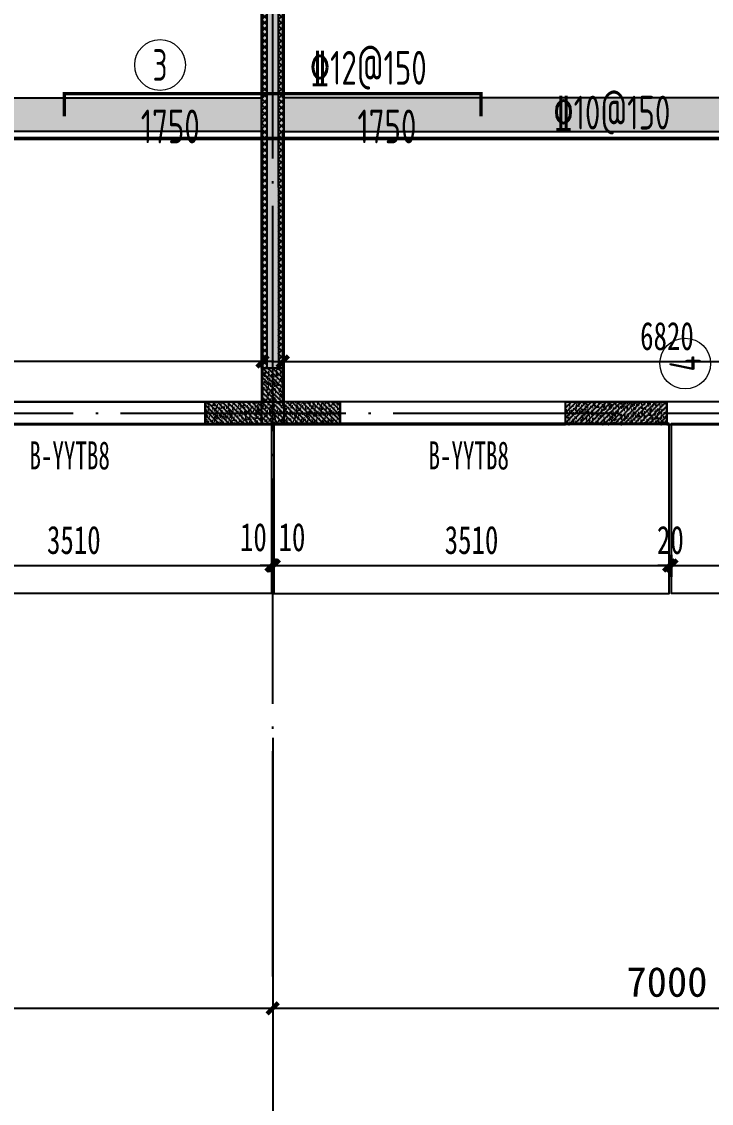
# Model space of a CAD drawing. Extents: x -3200779283 to -8106663, y 659664 to 1123462.
# Drawn here: x -8162479 to -8156356, y 760744 to 770345 of the extents above; entities that cross this region are included whole.
import ezdxf
from ezdxf.enums import TextEntityAlignment as Align

# ---------------------------------------------------------------- set-up
doc = ezdxf.new("R2010")
doc.units = 0
doc.header["$LTSCALE"] = 1000
doc.header["$MEASUREMENT"] = 0
for name, pattern in [('120-墙体$0$CONTINOUS', [0]), ('125-核心筒-标准层$0$CONTINOUS', [0]), ('3#-轴线$0$DOTE', [2.42, 2, -0.2, 0.02, -0.2]), ('3#4#5#$0$DASH', [0.35, 0.25, -0.1]), ('DASH', [0.35, 0.25, -0.1])]:
    doc.linetypes.add(name, pattern=pattern)
doc.layers.get('Defpoints').update_dxf_attribs({"color": 30, "linetype": 'DASH'})
for name, color, linetype in [('120-墙体$0$S-WALL', 40, 'Continuous'), ('120-墙体$0$S-WALL-BEAM', 120, 'Continuous'), ('120-墙体$0$S-WALL-COLU', 252, '120-墙体$0$CONTINOUS'), ('120-墙体$0$S-WALL-COLU-HATC', 16, 'Continuous'), ('120-墙体$0$S-WALL-HATC', 253, 'Continuous'), ('125-墙体$0$S-WALL', 40, 'Continuous'), ('125-墙体$0$S-WALL-BEAM', 120, 'Continuous'), ('125-墙体$0$S-WALL-HATC', 253, 'Continuous'), ('125-核心筒-标准层$0$S-WALL', 40, 'Continuous'), ('125-核心筒-标准层$0$S-WALL-COLU', 252, '125-核心筒-标准层$0$CONTINOUS'), ('125-核心筒-标准层$0$S-WALL-COLU-HATC', 16, 'Continuous'), ('125-核心筒-标准层$0$S-WALL-HATC', 253, 'Continuous'), ('3#-轴线$0$3#-轴号$0$A-ANNO-AXIS-CIRC', 3, 'Continuous'), ('3#-轴线$0$3#-轴号$0$A-ANNO-DIMS', 3, 'Continuous'), ('3#-轴线$0$A-ANNO-DOTE', 10, '3#-轴线$0$DOTE'), ('3#4#5#$0$PC-SLAB', 6, '3#4#5#$0$DASH'), ('3#4#5#$0$S-ANNO-TEXT', 7, 'Continuous'), ('3#4#5#$0$S-DIMS-SLAB', 120, 'Continuous'), ('3#4#5#$0$S-PC-FQ-WYQ', 4, 'Continuous'), ('3#4#5#$0$S-PC-SLAB', 6, 'Continuous'), ('3#4#5#$0$S-WALL-HATC', 253, 'Continuous'), ('S-REIN', 1, 'Continuous'), ('S-REIN-TEXT', 7, 'Continuous')]:
    doc.layers.add(name, color=color, linetype=linetype)
doc.layers.add('提资不打印', color=2, linetype='Continuous', plot=False)
doc.layers.add('楼板正筋文字', color=7, linetype='Continuous', lineweight=18)
doc.styles.add('3#-轴线$0$3#-轴号$0$_TCH_DIM_T3', font='')
doc.styles.add('3#4#5#$0$外部参照 1$0$宋体', font='', dxfattribs={"width": 0.8})
doc.styles.add('3#4#5#$0$楷体', font='', dxfattribs={"width": 0.7})
doc.styles.add('FromPkpm', font='Pkpmeng', dxfattribs={"width": 0.7, "bigfont": 'Pkpmchn'})
doc.styles.get('3#-轴线$0$3#-轴号$0$_TCH_DIM_T3').set_extended_font_data('SimSun')
doc.styles.get('3#4#5#$0$外部参照 1$0$宋体').set_extended_font_data('SimSun')
doc.styles.get('3#4#5#$0$楷体').set_extended_font_data('KaiTi_GB2312')
doc.dimstyles.new('3#-轴线$0$3#-轴号$0$_TCH_ARCH&&100', dxfattribs={"dimtxt": 264.345992, "dimasz": 100, "dimexe": 250, "dimexo": 300, "dimgap": 100, "dimtad": 1, "dimdec": 0, "dimzin": 0, "dimdsep": 46, "dimtxsty": '3#-轴线$0$3#-轴号$0$_TCH_DIM_T3', "dimblk": '3#-轴线$0$3#-轴号$0$_ArchTick', "dimcen": 0.09, "dimclrt": 7, "dimazin": 2, "dimtfac": 1, "dimtdec": 0, "dimtix": 1, "dimtmove": 2, "dimatfit": 3, "dimfxl": 100, "dimtolj": 1, "dimtzin": 0, "dimarcsym": 0})
doc.dimstyles.new('3#4#5#$0$TSSD_100_100', dxfattribs={"dimtxt": 250, "dimasz": 100, "dimexe": 100, "dimexo": 250, "dimgap": 100, "dimtad": 1, "dimdec": 0, "dimzin": 0, "dimdsep": 46, "dimtxsty": '3#4#5#$0$楷体', "dimblk": '3#4#5#$0$_ArchTick', "dimcen": 0, "dimdle": 100, "dimclrt": 7, "dimadec": 0, "dimazin": 0, "dimtfac": 1, "dimtdec": 0, "dimtix": 1, "dimtmove": 2, "dimatfit": 3, "dimfxl": 1, "dimtolj": 1, "dimtzin": 0, "dimarcsym": 0})

# ---------------------------------------------------------------- blocks, each defined once
blk = doc.blocks.new('ban')
at = {"layer": 'S-REIN', "const_width": 30}
blk.add_lwpolyline([(8600, 2385.8), (8600, 2585.8), (12300, 2585.8), (12300, 2385.8)], dxfattribs=at)
at = {"layer": 'S-REIN-TEXT', "lineweight": 18}
for centre in [(9450, 2840.8), (14111.7, 191.3)]:
    blk.add_circle(centre, 225, dxfattribs=at)
at = {"layer": '提资不打印', "color": 2, "const_width": 30}
for points in [[(3450, 2188.2), (10450, 2188.2)], [(10450, 2188.3), (17449.9, 2188.3)]]:
    blk.add_lwpolyline(points, dxfattribs=at)
at = {"layer": 'S-REIN-TEXT', "lineweight": 18, "style": 'FromPkpm', "width": 0.7}
blk.add_text('3', height=280, dxfattribs=at).set_placement((9450, 2840.8), align=Align.MIDDLE_CENTER)
at = {"layer": 'S-REIN-TEXT', "lineweight": 25, "style": 'FromPkpm', "width": 0.7}
blk.add_text('%%13212@150', height=300, dxfattribs=at).set_placement((10779.5, 2665.8))
for p in [(9541.2, 2445.5), (11464.3, 2445.5)]:
    blk.add_text('1750', height=300, dxfattribs=at).set_placement(p, align=Align.TOP_CENTER)
at = {"layer": 'S-REIN-TEXT', "lineweight": 18, "style": 'FromPkpm', "width": 0.7}
blk.add_text('4', height=280, rotation=450, dxfattribs=at).set_placement((14111.7, 191.3), align=Align.MIDDLE_CENTER)
at = {"layer": '提资不打印', "lineweight": 25, "style": 'FromPkpm', "width": 0.7}
blk.add_text('%%13210@150', height=300, dxfattribs=at).set_placement((12941.8, 2268.2))
blk = doc.blocks.new('3#4#5#$0$B-YNQ4')
at = {"layer": '3#4#5#$0$S-PC-FQ-WYQ'}
h = blk.add_hatch(dxfattribs=at)
h.set_pattern_fill('ANSI37', color=256, scale=12, angle=90)
h.set_pattern_definition([(135, (-999357.987, 834939.82), (-26.9407684, -26.9407684), []), (225, (-999357.987, 834939.82), (26.9407684, -26.9407684), [])])
h.paths.add_polyline_path([(-137555.3, 319088.3), (-137505.3, 319088.3), (-137505.6, 322288.4), (-137555.6, 322288.4)])
h = blk.add_hatch(dxfattribs=at)
h.set_pattern_fill('ANSI37', color=256, scale=12, angle=90)
h.set_pattern_definition([(135, (-999207.987, 834939.82), (-26.9407684, -26.9407684), []), (225, (-999207.987, 834939.82), (26.9407684, -26.9407684), [])])
h.paths.add_polyline_path([(-137405.3, 319088.3), (-137355.3, 319088.3), (-137355.6, 322288.4), (-137405.6, 322288.4)])
for points in [[(-137555.3, 319088.3), (-137505.3, 319088.3), (-137505.6, 322288.4), (-137555.6, 322288.4)], [(-137555.6, 322288.4), (-137355.6, 322288.4), (-137355.3, 319088.3), (-137555.3, 319088.3)], [(-137405.3, 319088.3), (-137355.3, 319088.3), (-137355.6, 322288.4), (-137405.6, 322288.4)]]:
    blk.add_lwpolyline(points, close=True, dxfattribs=at)
blk = doc.blocks.new('3#4#5#$0$A$C53EF3948')
at = {"layer": '3#4#5#$0$S-PC-FQ-WYQ'}
blk.add_blockref('3#4#5#$0$B-YNQ4', (148005.6, -329888.4), dxfattribs=at)
blk = doc.blocks.new('3#4#5#$0$_ArchTick')
at = {"color": 0, "linetype": 'ByBlock', "const_width": 0.4}
blk.add_lwpolyline([(-0.5, -0.5), (0.5, 0.5)], dxfattribs=at)
blk = doc.blocks.new('*D949')
at = {"layer": '3#4#5#$0$S-DIMS-SLAB', "color": 0, "lineweight": -2, "transparency": 16777216}
for p, q in [((14090.4, -1157.5), (14090.4, -1351.4)), ((17600, -1157.5), (17600, -1351.4)), ((13990.4, -1251.4), (17700, -1251.4))]:
    blk.add_line(p, q, dxfattribs=at)
at = {"layer": 'Defpoints', "color": 0, "transparency": 16777216}
for p in [(14090.4, -907.5), (17600, -907.5), (17600, -1251.4)]:
    blk.add_point(p, dxfattribs=at)
at = {"layer": '3#4#5#$0$S-DIMS-SLAB', "color": 0, "lineweight": -2, "transparency": 16777216, "xscale": 100, "yscale": 100, "zscale": 100, "rotation": 180}
blk.add_blockref('3#4#5#$0$_ArchTick', (14090.4, -1251.4), dxfattribs=at)
at = {"layer": '3#4#5#$0$S-DIMS-SLAB', "color": 0, "lineweight": -2, "transparency": 16777216, "xscale": 100, "yscale": 100, "zscale": 100}
blk.add_blockref('3#4#5#$0$_ArchTick', (17600, -1251.4), dxfattribs=at)
at = {"layer": '3#4#5#$0$S-DIMS-SLAB', "color": 7, "transparency": 16777216, "insert": (15845.2, -1026.4), "char_height": 250, "attachment_point": 5, "style": '3#4#5#$0$楷体'}
blk.add_mtext('\\A1;3510', dxfattribs=at)
blk = doc.blocks.new('*D950')
at = {"layer": '3#4#5#$0$S-DIMS-SLAB', "color": 0, "lineweight": -2, "transparency": 16777216}
for p, q in [((14070.3, -1157.5), (14070.3, -1351.4)), ((14090.4, -1157.5), (14090.4, -1351.4)), ((14070.3, -1251.4), (13970.3, -1251.4)), ((14070.3, -1251.4), (14090.4, -1251.4)), ((14090.4, -1251.4), (14190.4, -1251.4))]:
    blk.add_line(p, q, dxfattribs=at)
at = {"layer": 'Defpoints', "color": 0, "transparency": 16777216}
for p in [(14070.3, -907.5), (14090.4, -907.5), (14090.4, -1251.4)]:
    blk.add_point(p, dxfattribs=at)
at = {"layer": '3#4#5#$0$S-DIMS-SLAB', "color": 0, "lineweight": -2, "transparency": 16777216, "xscale": 100, "yscale": 100, "zscale": 100}
blk.add_blockref('3#4#5#$0$_ArchTick', (14070.3, -1251.4), dxfattribs=at)
at = {"layer": '3#4#5#$0$S-DIMS-SLAB', "color": 0, "lineweight": -2, "transparency": 16777216, "xscale": 100, "yscale": 100, "zscale": 100, "rotation": 180}
blk.add_blockref('3#4#5#$0$_ArchTick', (14090.4, -1251.4), dxfattribs=at)
at = {"layer": '3#4#5#$0$S-DIMS-SLAB', "color": 7, "transparency": 16777216, "insert": (14080.4, -1026.4), "char_height": 250, "attachment_point": 5, "style": '3#4#5#$0$楷体'}
blk.add_mtext('\\A1;20', dxfattribs=at)
blk = doc.blocks.new('*D951')
at = {"layer": '3#4#5#$0$S-DIMS-SLAB', "color": 0, "lineweight": -2, "transparency": 16777216}
for p, q in [((10560, -1157.5), (10560, -1351.4)), ((14070.3, -1157.5), (14070.3, -1351.4)), ((10460, -1251.4), (14170.3, -1251.4))]:
    blk.add_line(p, q, dxfattribs=at)
at = {"layer": 'Defpoints', "color": 0, "transparency": 16777216}
for p in [(10560, -907.5), (14070.3, -907.5), (14070.3, -1251.4)]:
    blk.add_point(p, dxfattribs=at)
at = {"layer": '3#4#5#$0$S-DIMS-SLAB', "color": 0, "lineweight": -2, "transparency": 16777216, "xscale": 100, "yscale": 100, "zscale": 100, "rotation": 180}
blk.add_blockref('3#4#5#$0$_ArchTick', (10560, -1251.4), dxfattribs=at)
at = {"layer": '3#4#5#$0$S-DIMS-SLAB', "color": 0, "lineweight": -2, "transparency": 16777216, "xscale": 100, "yscale": 100, "zscale": 100}
blk.add_blockref('3#4#5#$0$_ArchTick', (14070.3, -1251.4), dxfattribs=at)
at = {"layer": '3#4#5#$0$S-DIMS-SLAB', "color": 7, "transparency": 16777216, "insert": (12315.2, -1026.4), "char_height": 250, "attachment_point": 5, "style": '3#4#5#$0$楷体'}
blk.add_mtext('\\A1;3510', dxfattribs=at)
blk = doc.blocks.new('*D952')
at = {"layer": '3#4#5#$0$S-DIMS-SLAB', "color": 0, "lineweight": -2, "transparency": 16777216}
for p, q in [((10540.1, -1157.9), (10540.1, -1351.4)), ((10550, -1157.9), (10550, -1351.4)), ((10540.1, -1251.4), (10440.1, -1251.4)), ((10540.1, -1251.4), (10550, -1251.4)), ((10550, -1251.4), (10650, -1251.4))]:
    blk.add_line(p, q, dxfattribs=at)
at = {"layer": 'Defpoints', "color": 0, "transparency": 16777216}
for p in [(10540.1, -907.9), (10550, -907.9), (10550, -1251.4)]:
    blk.add_point(p, dxfattribs=at)
at = {"layer": '3#4#5#$0$S-DIMS-SLAB', "color": 0, "lineweight": -2, "transparency": 16777216, "xscale": 100, "yscale": 100, "zscale": 100}
blk.add_blockref('3#4#5#$0$_ArchTick', (10540.1, -1251.4), dxfattribs=at)
at = {"layer": '3#4#5#$0$S-DIMS-SLAB', "color": 0, "lineweight": -2, "transparency": 16777216, "xscale": 100, "yscale": 100, "zscale": 100, "rotation": 180}
blk.add_blockref('3#4#5#$0$_ArchTick', (10550, -1251.4), dxfattribs=at)
at = {"layer": '3#4#5#$0$S-DIMS-SLAB', "color": 7, "transparency": 16777216, "insert": (10378.9, -1001.4), "char_height": 250, "attachment_point": 5, "style": '3#4#5#$0$楷体'}
blk.add_mtext('\\A1;10', dxfattribs=at)
blk = doc.blocks.new('*D953')
at = {"layer": '3#4#5#$0$S-DIMS-SLAB', "color": 0, "lineweight": -2, "transparency": 16777216}
for p, q in [((7029.8, -1157.9), (7029.8, -1351.4)), ((10540.1, -1157.9), (10540.1, -1351.4)), ((6929.8, -1251.4), (10640.1, -1251.4))]:
    blk.add_line(p, q, dxfattribs=at)
at = {"layer": 'Defpoints', "color": 0, "transparency": 16777216}
for p in [(7029.8, -907.9), (10540.1, -907.9), (10540.1, -1251.4)]:
    blk.add_point(p, dxfattribs=at)
at = {"layer": '3#4#5#$0$S-DIMS-SLAB', "color": 0, "lineweight": -2, "transparency": 16777216, "xscale": 100, "yscale": 100, "zscale": 100, "rotation": 180}
blk.add_blockref('3#4#5#$0$_ArchTick', (7029.8, -1251.4), dxfattribs=at)
at = {"layer": '3#4#5#$0$S-DIMS-SLAB', "color": 0, "lineweight": -2, "transparency": 16777216, "xscale": 100, "yscale": 100, "zscale": 100}
blk.add_blockref('3#4#5#$0$_ArchTick', (10540.1, -1251.4), dxfattribs=at)
at = {"layer": '3#4#5#$0$S-DIMS-SLAB', "color": 7, "transparency": 16777216, "insert": (8784.9, -1026.4), "char_height": 250, "attachment_point": 5, "style": '3#4#5#$0$楷体'}
blk.add_mtext('\\A1;3510', dxfattribs=at)
blk = doc.blocks.new('*D997')
at = {"layer": '3#4#5#$0$S-DIMS-SLAB', "color": 0, "lineweight": -2, "transparency": 16777216}
for p, q in [((10550, -1157.9), (10550, -1351.4)), ((10560, -1157.5), (10560, -1351.4)), ((10550, -1251.4), (10450, -1251.4)), ((10550, -1251.4), (10560, -1251.4)), ((10560, -1251.4), (10660, -1251.4))]:
    blk.add_line(p, q, dxfattribs=at)
at = {"layer": 'Defpoints', "color": 0, "transparency": 16777216}
for p in [(10550, -907.9), (10560, -907.5), (10560, -1251.4)]:
    blk.add_point(p, dxfattribs=at)
at = {"layer": '3#4#5#$0$S-DIMS-SLAB', "color": 0, "lineweight": -2, "transparency": 16777216, "xscale": 100, "yscale": 100, "zscale": 100}
blk.add_blockref('3#4#5#$0$_ArchTick', (10550, -1251.4), dxfattribs=at)
at = {"layer": '3#4#5#$0$S-DIMS-SLAB', "color": 0, "lineweight": -2, "transparency": 16777216, "xscale": 100, "yscale": 100, "zscale": 100, "rotation": 180}
blk.add_blockref('3#4#5#$0$_ArchTick', (10560, -1251.4), dxfattribs=at)
at = {"layer": '3#4#5#$0$S-DIMS-SLAB', "color": 7, "transparency": 16777216, "insert": (10721.2, -1001.4), "char_height": 250, "attachment_point": 5, "style": '3#4#5#$0$楷体'}
blk.add_mtext('\\A1;10', dxfattribs=at)
blk = doc.blocks.new('3#4#5#$0$ban3')
at = {"layer": '3#4#5#$0$S-WALL-HATC', "ltscale": 100}
h = blk.add_hatch(dxfattribs=at)
h.set_pattern_fill('AR-CONC', color=256, scale=25, angle=-270, style=0)
h.set_pattern_definition([(140, (-37341055835.12, -2020437159.28), (15.68803374565, 179.3150456502), [18.75, -206.25]), (85, (-37341055835.12, -2020437159.28), (-188.048033425, -34.68783340325), [15, -165]), (190.4514, (-37341055833.81, -2020437144.34), (-172.3598855152, 144.6273454285), [15.9350475, -175.285528]), (136.1842, (-37341055885.12, -2020437159.28), (41.3797535823, 266.8102621564), [28.125, -309.375]), (186.6356, (-37341055881.67, -2020437137.04), (-243.5294677251, 233.6656763872), [23.902572, -262.92825]), (81.1842, (-37341055885.12, -2020437159.28), (-243.5296502313, 233.6654862834), [22.5, -247.5]), (111, (-37341055872.62, -2020437134.28), (100.65472266633, 149.2267630296), [18.75, -206.25]), (56, (-37341055872.62, -2020437134.28), (-181.2875112617, 60.8288329804), [15, -165]), (161.4514, (-37341055864.23, -2020437121.84), (-80.6326241775, 210.0556571454), [15.9350475, -175.285528]), (127.5, (-37341055835.116, -2020437159.28), (-83.22346345783, 3.03996382932), [0, -163, 0, -167.5, 0, -165.625]), (97.5, (-37341055835.12, -2020437159.28), (-98.6029279706, 65.76738436054), [0, -95.5, 0, -159.25, 0, -63.125]), (57.5, (-37341055835.116, -2020437215.03), (5.6387179336, 133.4556090431), [0, -62.5, 0, -195, 0, -258.75]), (47.5, (-37341055835.12, -2020437240.03), (-25.02624558308, 145.7965423356), [0, -81.25, 0, -129.5, 0, -183.75])])
h.paths.add_polyline_path([(-214482, 404475), (-214482, 404775), (-221282, 404775), (-221282, 404475)])
at = {"layer": '3#4#5#$0$S-PC-SLAB'}
blk.add_lwpolyline([(-214472, 407075), (-214472, 404775), (-221292, 404775), (-221292, 405875), (-220092, 405875), (-220092, 407075), (-214472, 407075)], dxfattribs=at)
blk.add_lwpolyline([(-214472, 402075), (-221292, 402075), (-221292, 404475), (-214472, 404475)], close=True, dxfattribs=at)
at = {"layer": '3#4#5#$0$S-WALL-HATC', "ltscale": 100}
blk.add_lwpolyline([(-214482, 404475), (-214482, 404775), (-221282, 404775), (-221282, 404475)], close=True, dxfattribs=at)
blk = doc.blocks.new('3#4#5#$0$ban111')
at = {"layer": '3#4#5#$0$S-WALL-HATC', "ltscale": 100}
h = blk.add_hatch(dxfattribs=at)
h.set_pattern_fill('AR-CONC', color=256, scale=25, angle=-270, style=0)
h.set_pattern_definition([(140, (-37341047970.12, -2020437059.28), (15.68803374565, 179.3150456502), [18.75, -206.25]), (85, (-37341047970.12, -2020437059.28), (-188.048033425, -34.68783340325), [15, -165]), (190.4514, (-37341047968.81, -2020437044.34), (-172.3598855152, 144.6273454285), [15.9350475, -175.285528]), (136.1842, (-37341048020.12, -2020437059.28), (41.3797535823, 266.8102621564), [28.125, -309.375]), (186.6356, (-37341048016.67, -2020437037.05), (-243.5294677251, 233.6656763872), [23.902572, -262.92825]), (81.1842, (-37341048020.12, -2020437059.28), (-243.5296502313, 233.6654862834), [22.5, -247.5]), (111, (-37341048007.62, -2020437034.28), (100.65472266633, 149.2267630296), [18.75, -206.25]), (56, (-37341048007.62, -2020437034.28), (-181.2875112617, 60.8288329804), [15, -165]), (161.4514, (-37341047999.23, -2020437021.84), (-80.6326241775, 210.0556571454), [15.9350475, -175.285528]), (127.5, (-37341047970.12, -2020437059.28), (-83.22346345783, 3.03996382932), [0, -163, 0, -167.5, 0, -165.625]), (97.5, (-37341047970.12, -2020437059.28), (-98.6029279706, 65.76738436054), [0, -95.5, 0, -159.25, 0, -63.125]), (57.5, (-37341047970.12, -2020437115.03), (5.6387179336, 133.4556090431), [0, -62.5, 0, -195, 0, -258.75]), (47.5, (-37341047970.12, -2020437140.03), (-25.02624558308, 145.7965423356), [0, -81.25, 0, -129.5, 0, -183.75])])
h.paths.add_polyline_path([(-228282, 404475), (-228282, 404775), (-221482, 404775), (-221482, 404475)])
at = {"layer": '3#4#5#$0$S-PC-SLAB'}
blk.add_lwpolyline([(-228292, 407075), (-228292, 404775), (-221472, 404775), (-221472, 405875), (-222672, 405875), (-222672, 407075), (-228292, 407075)], dxfattribs=at)
blk.add_lwpolyline([(-228292, 402075), (-221472, 402075), (-221472, 404475), (-228292, 404475)], close=True, dxfattribs=at)
at = {"layer": '3#4#5#$0$S-WALL-HATC', "ltscale": 100}
blk.add_lwpolyline([(-228282, 404475), (-228282, 404775), (-221482, 404775), (-221482, 404475)], close=True, dxfattribs=at)
blk = doc.blocks.new('*D787')
at = {"layer": '3#4#5#$0$S-DIMS-SLAB', "color": 0, "lineweight": -2, "transparency": 16777216}
for p, q in [((157536.8, 155291.1), (157536.8, 154933.4)), ((164356.8, 155291.1), (164356.8, 154933.4)), ((157436.8, 155033.4), (164456.8, 155033.4))]:
    blk.add_line(p, q, dxfattribs=at)
at = {"layer": 'Defpoints', "color": 0, "transparency": 16777216}
for p in [(157536.8, 155541.1), (164356.8, 155541.1), (164356.8, 155033.4)]:
    blk.add_point(p, dxfattribs=at)
at = {"layer": '3#4#5#$0$S-DIMS-SLAB', "color": 0, "lineweight": -2, "transparency": 16777216, "xscale": 100, "yscale": 100, "zscale": 100, "rotation": 180}
blk.add_blockref('3#4#5#$0$_ArchTick', (157536.8, 155033.4), dxfattribs=at)
at = {"layer": '3#4#5#$0$S-DIMS-SLAB', "color": 0, "lineweight": -2, "transparency": 16777216, "xscale": 100, "yscale": 100, "zscale": 100}
blk.add_blockref('3#4#5#$0$_ArchTick', (164356.8, 155033.4), dxfattribs=at)
at = {"layer": '3#4#5#$0$S-DIMS-SLAB', "color": 7, "transparency": 16777216, "insert": (160946.8, 155258.4), "char_height": 250, "attachment_point": 5, "style": '3#4#5#$0$楷体'}
blk.add_mtext('\\A1;6820', dxfattribs=at)
blk = doc.blocks.new('*D830')
at = {"layer": '3#4#5#$0$S-DIMS-SLAB', "color": 0, "lineweight": -2, "transparency": 16777216}
for p, q in [((150536.8, 155291.2), (150536.8, 154933.5)), ((157356.8, 155291.2), (157356.8, 154933.5)), ((157456.8, 155033.5), (150436.8, 155033.5))]:
    blk.add_line(p, q, dxfattribs=at)
at = {"layer": 'Defpoints', "color": 0, "transparency": 16777216}
for p in [(150536.8, 155541.2), (157356.8, 155541.2), (150536.8, 155033.5)]:
    blk.add_point(p, dxfattribs=at)
at = {"layer": '3#4#5#$0$S-DIMS-SLAB', "color": 0, "lineweight": -2, "transparency": 16777216, "xscale": 100, "yscale": 100, "zscale": 100, "rotation": 180}
blk.add_blockref('3#4#5#$0$_ArchTick', (150536.8, 155033.5), dxfattribs=at)
at = {"layer": '3#4#5#$0$S-DIMS-SLAB', "color": 0, "lineweight": -2, "transparency": 16777216, "xscale": 100, "yscale": 100, "zscale": 100}
blk.add_blockref('3#4#5#$0$_ArchTick', (157356.8, 155033.5), dxfattribs=at)
at = {"layer": '3#4#5#$0$S-DIMS-SLAB', "color": 7, "transparency": 16777216, "insert": (153946.8, 155258.5), "char_height": 250, "attachment_point": 5, "style": '3#4#5#$0$楷体'}
blk.add_mtext('\\A1;6820', dxfattribs=at)
blk = doc.blocks.new('125-墙体')
at = {"layer": '125-墙体$0$S-WALL-HATC'}
blk.add_hatch(color=256, dxfattribs=at).paths.add_polyline_path([(9850, -11000), (9850, -11200), (10350, -11200), (10350, -11000)])
at = {"layer": '125-墙体$0$S-WALL'}
blk.add_lwpolyline([(9850, -11000), (9850, -11200), (10350, -11200), (10350, -11000), (9850, -11000)], close=True, dxfattribs=at)
at = {"layer": '125-墙体$0$S-WALL-BEAM'}
blk.add_lwpolyline([(7849.8, -11000), (7849.8, -11200), (9850, -11200), (9850, -11000)], close=True, dxfattribs=at)
blk = doc.blocks.new('120-墙体')
at = {"layer": '120-墙体$0$S-WALL-COLU-HATC'}
h = blk.add_hatch(dxfattribs=at)
h.set_pattern_fill('AR-CONC', color=256, scale=10)
h.set_pattern_definition([(50, (-11554.75, -252107.815), (71.726018, -6.275213), [7.5, -82.5]), (355, (-11554.75, -252107.815), (-13.875133, 75.219213), [6, -66]), (100.4514, (-11548.77, -252108.34), (57.850938, 68.943954), [6.37402, -70.114211]), (46.1842, (-11554.75, -252087.815), (106.724105, -16.5519), [11.25, -123.75]), (96.6356, (-11545.86, -252089.19), (93.46627, 97.411787), [9.56103, -105.1713]), (351.1842, (-11554.75, -252087.82), (93.466195, 97.41186), [9, -99]), (21, (-11544.75, -252092.815), (59.690705, -40.261889), [7.5, -82.5]), (326, (-11544.75, -252092.815), (24.331533, 72.515005), [6, -66]), (71.4514, (-11539.775, -252096.17), (84.022263, 32.25305), [6.37402, -70.114211]), (37.5, (-11554.75, -252107.815), (1.2159855, 33.2893854), [0, -65.2, 0, -67, 0, -66.25]), (7.5, (-11554.75, -252107.815), (26.306954, 39.441171), [0, -38.2, 0, -63.7, 0, -25.25]), (327.5, (-11577.05, -252107.815), (53.3822436, -2.2554872), [0, -25, 0, -78, 0, -103.5]), (317.5, (-11587.05, -252107.815), (58.318617, 10.010498), [0, -32.5, 0, -51.8, 0, -73.5])])
h.paths.add_polyline_path([(-7050, -11200), (-7050, -11000), (-6150, -11000), (-6150, -11200)])
h = blk.add_hatch(dxfattribs=at)
h.set_pattern_fill('ANSI31', color=256, scale=250, style=0)
h.set_pattern_definition([(45, (-11554.75, -252107.815), (-22.097087, 22.097087), [])])
h.paths.add_polyline_path([(-7050, -11000), (-7050, -11200), (-6150, -11200), (-6150, -11000)])
at = {"layer": '120-墙体$0$S-WALL-HATC'}
for points in [[(-9050, -11200), (-9050, -11000), (-9550, -11000), (-9550, -11200)], [(-6600, -11200), (-6600, -11000), (-7050, -11000), (-7050, -11200)], [(-6150, -11000), (-6600, -11000), (-6600, -11200), (-6150, -11200)]]:
    blk.add_hatch(color=256, dxfattribs=at).paths.add_polyline_path(points)
at = {"layer": '120-墙体$0$S-WALL'}
for p, q in [((-9050, -11000), (-9550, -11000)), ((-6600, -11000), (-7050, -11000)), ((-7050, -11200), (-7050, -11000)), ((-6150, -11000), (-6600, -11000)), ((-6150, -11200), (-6150, -11000)), ((-9050, -11200), (-9550, -11200)), ((-6600, -11200), (-7050, -11200)), ((-6150, -11200), (-6600, -11200))]:
    blk.add_line(p, q, dxfattribs=at)
at = {"layer": '120-墙体$0$S-WALL-BEAM'}
for points in [[(-9050, -11000), (-9050, -11200), (-7050, -11200), (-7050, -11000)], [(-6150, -11000), (-6150, -11200), (-3150, -11200), (-3150, -11000)]]:
    blk.add_lwpolyline(points, close=True, dxfattribs=at)
at = {"layer": '120-墙体$0$S-WALL-COLU', "lineweight": -2}
blk.add_lwpolyline([(-7050, -11200), (-7050, -11000), (-6150, -11000), (-6150, -11200)], close=True, dxfattribs=at)
blk = doc.blocks.new('125-核心筒-标准层')
at = {"layer": '125-核心筒-标准层$0$S-WALL-COLU-HATC'}
h = blk.add_hatch(dxfattribs=at)
h.set_pattern_fill('AR-CONC', color=256, scale=10, angle=90)
h.set_pattern_definition([(140, (242036.99, 11637.05), (6.275213, 71.726018), [7.5, -82.5]), (85, (242036.99, 11637.05), (-75.219213, -13.875133), [6, -66]), (190.4514, (242037.51, 11643.03), (-68.943954, 57.850938), [6.37402, -70.114211]), (136.1842, (242016.99, 11637.05), (16.5519, 106.724105), [11.25, -123.75]), (186.6356, (242018.37, 11645.95), (-97.411787, 93.46627), [9.56103, -105.1713]), (81.1842, (242016.99, 11637.05), (-97.41186, 93.466195), [9, -99]), (111, (242021.99, 11647.05), (40.261889, 59.690705), [7.5, -82.5]), (56, (242021.99, 11647.05), (-72.515005, 24.331533), [6, -66]), (161.4514, (242025.345, 11652.03), (-32.25305, 84.022263), [6.37402, -70.114211]), (127.5, (242036.99, 11637.052), (-33.2893854, 1.2159855), [0, -65.2, 0, -67, 0, -66.25]), (97.5, (242036.99, 11637.052), (-39.441171, 26.306954), [0, -38.2, 0, -63.7, 0, -25.25]), (57.5, (242036.99, 11614.752), (2.2554872, 53.3822436), [0, -25, 0, -78, 0, -103.5]), (47.5, (242036.99, 11604.752), (-10.010498, 58.318617), [0, -32.5, 0, -51.8, 0, -73.5])])
h.paths.add_polyline_path([(-100, -3900), (-600, -3900), (-600, -4100), (100, -4100), (600, -4100), (600, -3900), (100, -3900), (100, -3600), (-100, -3600)])
h = blk.add_hatch(dxfattribs=at)
h.set_pattern_fill('ANSI31', color=256, scale=250, angle=90, style=0)
h.set_pattern_definition([(135, (242036.99, 11637.052), (-22.097087, -22.097087), [])])
h.paths.add_polyline_path([(-100, -3900), (-600, -3900), (-600, -4100), (100, -4100), (600, -4100), (600, -3900), (100, -3900), (100, -3600), (-100, -3600)])
at = {"layer": '125-核心筒-标准层$0$S-WALL-HATC'}
for points in [[(0, -400), (-100, -400), (-100, -4100), (0, -4100), (100, -4100), (100, -400)], [(-100, -3700), (-100, -3900), (0, -3900), (0, -3766.7)], [(0, -3766.7), (0, -3900), (100, -3900), (100, -3700)]]:
    blk.add_hatch(color=256, dxfattribs=at).paths.add_polyline_path(points)
at = {"layer": '125-核心筒-标准层$0$S-WALL'}
for p, q in [((-100, -400), (-100, -4100)), ((100, -400), (100, -4100)), ((-100, -3700), (-100, -3700)), ((100, -3700), (100, -3700)), ((-100, -3900), (100, -3900))]:
    blk.add_line(p, q, dxfattribs=at)
at = {"layer": '125-核心筒-标准层$0$S-WALL-COLU', "linetype": 'ByBlock'}
blk.add_lwpolyline([(-100, -3900), (-600, -3900), (-600, -4100), (100, -4100), (600, -4100), (600, -3900), (100, -3900), (100, -3600), (-100, -3600), (-100, -3900)], dxfattribs=at)
blk = doc.blocks.new('3#-轴线$0$3#-轴号$0$_ArchTick')
at = {"color": 0, "linetype": 'ByBlock', "const_width": 0.4}
blk.add_lwpolyline([(-0.5, -0.5), (0.5, 0.5)], dxfattribs=at)
blk = doc.blocks.new('*D376')
at = {"layer": '3#-轴线$0$3#-轴号$0$A-ANNO-DIMS', "color": 0, "lineweight": -2, "transparency": 16777216}
for p, q in [((3450, -15881.5), (3450, -16631.5)), ((10450, -15881.5), (10450, -16631.5)), ((3450, -16381.5), (10450, -16381.5))]:
    blk.add_line(p, q, dxfattribs=at)
at = {"layer": 'Defpoints', "color": 0, "transparency": 16777216}
for p in [(3450, -15581.5), (10450, -15581.5), (10450, -16381.5)]:
    blk.add_point(p, dxfattribs=at)
at = {"layer": '3#-轴线$0$3#-轴号$0$A-ANNO-DIMS', "color": 0, "lineweight": -2, "transparency": 16777216, "xscale": 100, "yscale": 100, "zscale": 100, "rotation": 180}
blk.add_blockref('3#-轴线$0$3#-轴号$0$_ArchTick', (3450, -16381.5), dxfattribs=at)
at = {"layer": '3#-轴线$0$3#-轴号$0$A-ANNO-DIMS', "color": 0, "lineweight": -2, "transparency": 16777216, "xscale": 100, "yscale": 100, "zscale": 100}
blk.add_blockref('3#-轴线$0$3#-轴号$0$_ArchTick', (10450, -16381.5), dxfattribs=at)
at = {"layer": '3#-轴线$0$3#-轴号$0$A-ANNO-DIMS', "color": 7, "transparency": 16777216, "insert": (6950, -16149.3), "char_height": 264.35, "attachment_point": 5, "style": '3#-轴线$0$3#-轴号$0$_TCH_DIM_T3'}
blk.add_mtext('\\A1;7000', dxfattribs=at)
blk = doc.blocks.new('*D377')
at = {"layer": '3#-轴线$0$3#-轴号$0$A-ANNO-DIMS', "color": 0, "lineweight": -2, "transparency": 16777216}
for p, q in [((10450, -15881.5), (10450, -16631.5)), ((17450, -15881.5), (17450, -16631.5)), ((10450, -16381.5), (17450, -16381.5))]:
    blk.add_line(p, q, dxfattribs=at)
at = {"layer": 'Defpoints', "color": 0, "transparency": 16777216}
for p in [(10450, -15581.5), (17450, -15581.5), (17450, -16381.5)]:
    blk.add_point(p, dxfattribs=at)
at = {"layer": '3#-轴线$0$3#-轴号$0$A-ANNO-DIMS', "color": 0, "lineweight": -2, "transparency": 16777216, "xscale": 100, "yscale": 100, "zscale": 100, "rotation": 180}
blk.add_blockref('3#-轴线$0$3#-轴号$0$_ArchTick', (10450, -16381.5), dxfattribs=at)
at = {"layer": '3#-轴线$0$3#-轴号$0$A-ANNO-DIMS', "color": 0, "lineweight": -2, "transparency": 16777216, "xscale": 100, "yscale": 100, "zscale": 100}
blk.add_blockref('3#-轴线$0$3#-轴号$0$_ArchTick', (17450, -16381.5), dxfattribs=at)
at = {"layer": '3#-轴线$0$3#-轴号$0$A-ANNO-DIMS', "color": 7, "transparency": 16777216, "insert": (13950, -16149.3), "char_height": 264.35, "attachment_point": 5, "style": '3#-轴线$0$3#-轴号$0$_TCH_DIM_T3'}
blk.add_mtext('\\A1;7000', dxfattribs=at)
blk = doc.blocks.new('3#4#5#$0$A$C7C4D4DCF')
at = {"layer": '3#4#5#$0$S-PC-SLAB'}
for points in [[(7029.8, 9.5), (10540.1, 9.5), (10540.1, -1500.4), (7029.8, -1500.4)], [(14070.3, 9.5), (10560, 9.5), (10560, -1500.4), (14070.3, -1500.4)]]:
    blk.add_lwpolyline(points, close=True, dxfattribs=at)
blk.add_lwpolyline([(17600.1, -500.2), (17600.1, -850.5, -0.41418), (16949.9, -1500.5), (14090.4, -1500.4), (14090.3, 9.5), (17449.4, 9.6), (17449.4, -500.2), (17600.1, -500.2)], format="xyb", dxfattribs=at)
at = {"layer": '3#4#5#$0$PC-SLAB', "linetype": 'ByBlock', "style": '3#4#5#$0$外部参照 1$0$宋体', "width": 0.6}
blk.add_text('B-YYTB8', height=250, rotation=360, dxfattribs=at).set_placement((8748, -276.2), align=Align.MIDDLE)
blk.add_text('B-YYTB8', height=250, dxfattribs=at).set_placement((12290.4, -276.2), align=Align.MIDDLE)
at = {"layer": '3#4#5#$0$S-DIMS-SLAB'}
for base, p1, p2, picture, middle in [((10540.1, -1251.4), (7029.8, -907.9), (10540.1, -907.9), '*D953', (8784.9, -1026.4)), ((14070.3, -1251.4), (10560, -907.5), (14070.3, -907.5), '*D951', (12315.2, -1026.4)), ((14090.4, -1251.4), (14070.3, -907.5), (14090.4, -907.5), '*D950', (14080.4, -1026.4)), ((17600, -1251.4), (14090.4, -907.5), (17600, -907.5), '*D949', (15845.2, -1026.4))]:
    dim = blk.add_linear_dim(base=base, p1=p1, p2=p2, dimstyle='3#4#5#$0$TSSD_100_100', dxfattribs=at)
    dim.commit()
    dim.dimension.update_dxf_attribs({"geometry": picture, "text_midpoint": middle})
for base, p1, p2, picture, middle in [((10550, -1251.4), (10540.1, -907.9), (10550, -907.9), '*D952', (10378.9, -1001.4)), ((10560, -1251.4), (10550, -907.9), (10560, -907.5), '*D997', (10721.2, -1001.4))]:
    dim = blk.add_linear_dim(base=base, p1=p1, p2=p2, dimstyle='3#4#5#$0$TSSD_100_100', dxfattribs=at)
    dim.commit()
    dim.dimension.update_dxf_attribs({"geometry": picture, "text_midpoint": middle, "dimtype": 128})
blk = doc.blocks.new('3#4#5#$0$5#')
at = {"layer": '3#4#5#$0$S-ANNO-TEXT'}
for name, p in [('3#4#5#$0$ban111', (378828.8, -247399.9)), ('3#4#5#$0$ban3', (378828.8, -247400))]:
    blk.add_blockref(name, p, dxfattribs=at)
at = {"layer": '3#4#5#$0$S-DIMS-SLAB'}
dim = blk.add_linear_dim(base=(150536.8, 155033.5), p1=(157356.8, 155541.2), p2=(150536.8, 155541.2), angle=180, dimstyle='3#4#5#$0$TSSD_100_100', dxfattribs=at)
dim.commit()
dim.dimension.update_dxf_attribs({"geometry": '*D830', "text_midpoint": (153946.8, 155258.5)})
dim = blk.add_linear_dim(base=(164356.8, 155033.4), p1=(157536.8, 155541.1), p2=(164356.8, 155541.1), dimstyle='3#4#5#$0$TSSD_100_100', dxfattribs=at)
dim.commit()
dim.dimension.update_dxf_attribs({"geometry": '*D787', "text_midpoint": (160946.8, 155258.4)})
blk = doc.blocks.new('3#-轴线$0$3#-轴号')
at = {"layer": '3#-轴线$0$3#-轴号$0$A-ANNO-AXIS-CIRC'}
blk.add_line((10450, -13981.5), (10450, -17981.5), dxfattribs=at)
at = {"layer": '3#-轴线$0$3#-轴号$0$A-ANNO-DIMS'}
for p1, p2, picture, middle in [((3450, -15581.5), (10450, -15581.5), '*D376', (6950, -16149.3)), ((10450, -15581.5), (17450, -15581.5), '*D377', (13950, -16149.3))]:
    dim = blk.add_aligned_dim(p1=p1, p2=p2, distance=-800, dimstyle='3#-轴线$0$3#-轴号$0$_TCH_ARCH&&100', dxfattribs=at)
    dim.commit()
    dim.dimension.update_dxf_attribs({"geometry": picture, "text_midpoint": middle})
blk = doc.blocks.new('3#-轴线')
at = {"layer": '3#-轴线$0$A-ANNO-DOTE'}
for points in [[(10450, -16100), (10450, -7100)], [(-3000, -11100), (44800, -11100)]]:
    blk.add_lwpolyline(points, dxfattribs=at)
blk.add_blockref('3#-轴线$0$3#-轴号', (0, 0))

msp = doc.modelspace()

# ---------------------------------------------------------------- block references
for name, p in [('3#-轴线', (-8170700.4, 777969.5)), ('125-核心筒-标准层', (-8160250.4, 770869.5)), ('125-墙体', (-8170700.4, 777969.5)), ('120-墙体', (-8150600.4, 777969.5))]:
    msp.add_blockref(name, p)
at = {"layer": '3#4#5#$0$S-ANNO-TEXT'}
msp.add_blockref('3#4#5#$0$A$C53EF3948', (-8170800.4, 778069.7), dxfattribs=at)
at = {"layer": '3#4#5#$0$S-PC-SLAB'}
msp.add_blockref('3#4#5#$0$5#', (-8317697.2, 612294.7), dxfattribs=at)
at = {"layer": '3#4#5#$0$S-PC-SLAB', "color": 1}
msp.add_blockref('3#4#5#$0$A$C7C4D4DCF', (-8170800.4, 766769.7), dxfattribs=at)
at = {"layer": '楼板正筋文字'}
msp.add_blockref('ban', (-8170700.4, 767119.6), dxfattribs=at)

doc.saveas('drawing.dxf')
